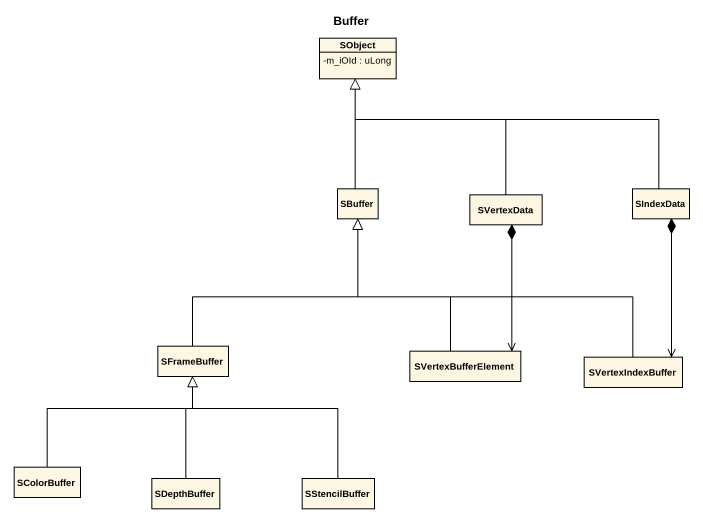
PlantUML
@startuml
title Buffer
hide circle
hide empty members
skinparam classAttributeIconSize 0
class SObject {
  -m_iOId : uLong
}
class SBuffer
class SVertexData
class SIndexData
class SFrameBuffer
class SVertexBufferElement
class SVertexIndexBuffer
class SColorBuffer
class SDepthBuffer
class SStencilBuffer
SBuffer -up-|> SObject
SVertexData -up-|> SObject
SVertexData *--> SVertexBufferElement
SIndexData -left-|> SObject
SIndexData *--> SVertexIndexBuffer
SFrameBuffer -up-|> SBuffer
SVertexBufferElement -up-|> SBuffer
SVertexIndexBuffer -up-|> SBuffer
SColorBuffer -up-|> SFrameBuffer
SDepthBuffer -up-|> SFrameBuffer
SStencilBuffer -up-|> SFrameBuffer
@enduml
